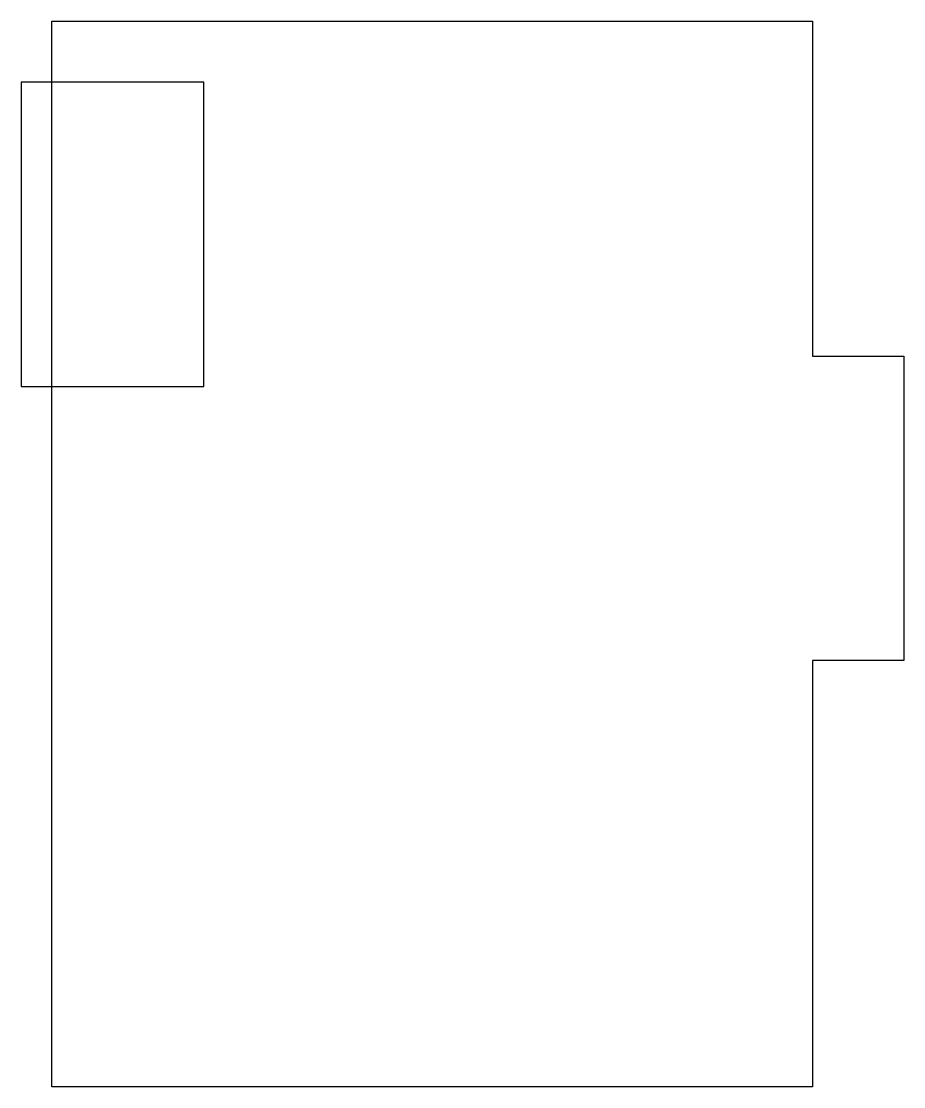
# Model space of a CAD drawing. Header units: millimetres. Extents: x -1 to 28, y 0 to 35.
import ezdxf

# ---------------------------------------------------------------- set-up
doc = ezdxf.new("R2010")
doc.units = ezdxf.units.MM
doc.layers.add('CUT', color=1, linetype='Continuous')
doc.layers.add('ENGRAVE', color=5, linetype='Continuous')

msp = doc.modelspace()

# ---------------------------------------------------------------- linework, layer by layer
at = {"layer": 'CUT'}
msp.add_lwpolyline([(25, 0), (0, 0), (0, 35), (25, 35), (25, 24), (28, 24), (28, 14), (25, 14), (25, 0)], close=True, dxfattribs=at)
at = {"layer": 'ENGRAVE'}
msp.add_lwpolyline([(5, 23), (5, 33), (-1, 33), (-1, 23), (5, 23)], close=True, dxfattribs=at)

doc.saveas('drawing.dxf')
